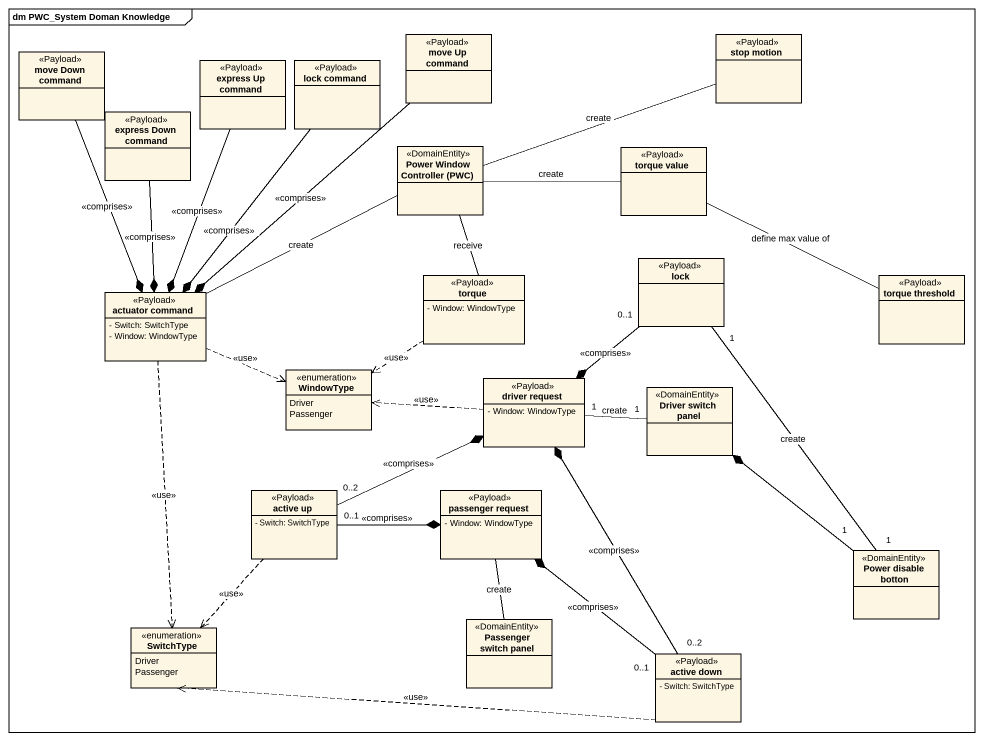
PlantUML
@startuml
mainframe dm PWC_System Doman Knowledge
hide circle
hide empty members
skinparam classAttributeIconSize 0
class "move Up command" as move_Up_command <<Payload>>
class "stop motion" as stop_motion <<Payload>>
class "move Down command" as move_Down_command <<Payload>>
class "express Up command" as express_Up_command <<Payload>>
class "lock command" as lock_command <<Payload>>
class "express Down command" as express_Down_command <<Payload>>
class "Power Window Controller (PWC)" as Power_Window_Controller_PWC <<DomainEntity>>
class "torque value" as torque_value <<Payload>>
class lock <<Payload>>
class "actuator command" as actuator_command <<Payload>> {
  - Switch: SwitchType
  - Window: WindowType
}
class torque <<Payload>> {
  - Window: WindowType
}
class "torque threshold" as torque_threshold <<Payload>>
enum WindowType {
  Driver
  Passenger
}
class "driver request" as driver_request <<Payload>> {
  - Window: WindowType
}
class "Driver switch panel" as Driver_switch_panel <<DomainEntity>>
class "active up" as active_up <<Payload>> {
  - Switch: SwitchType
}
class "passenger request" as passenger_request <<Payload>> {
  - Window: WindowType
}
class "Power disable botton" as Power_disable_botton <<DomainEntity>>
class "Passenger switch panel" as Passenger_switch_panel <<DomainEntity>>
enum SwitchType {
  Driver
  Passenger
}
class "active down" as active_down <<Payload>> {
  - Switch: SwitchType
}
move_Up_command --* actuator_command : <<comprises>>
move_Down_command --* actuator_command : <<comprises>>
express_Up_command --* actuator_command : <<comprises>>
lock_command --* actuator_command : <<comprises>>
express_Down_command --* actuator_command : <<comprises>>
Power_Window_Controller_PWC -right- stop_motion : create
Power_Window_Controller_PWC -right- torque_value : create
Power_Window_Controller_PWC -left- actuator_command : create
torque_value -right- torque_threshold : define max value of
lock "0..1" --* driver_request : <<comprises>>
actuator_command .right.> WindowType : <<use>>
actuator_command ..> SwitchType : <<use>>
torque -up- Power_Window_Controller_PWC : receive
torque ..> WindowType : <<use>>
driver_request .left.> WindowType : <<use>>
Driver_switch_panel "1" -left- "1" driver_request : create
active_up "0..2" -right-* driver_request : <<comprises>>
active_up "0..1" -right-* passenger_request : <<comprises>>
active_up ..> SwitchType : <<use>>
Power_disable_botton "1" -up- "1" lock : create
Power_disable_botton "1" -up-* Driver_switch_panel
Passenger_switch_panel -up- passenger_request : create
active_down "0..2" -up-* driver_request : <<comprises>>
active_down "0..1" -up-* passenger_request : <<comprises>>
active_down .left.> SwitchType : <<use>>
@enduml
